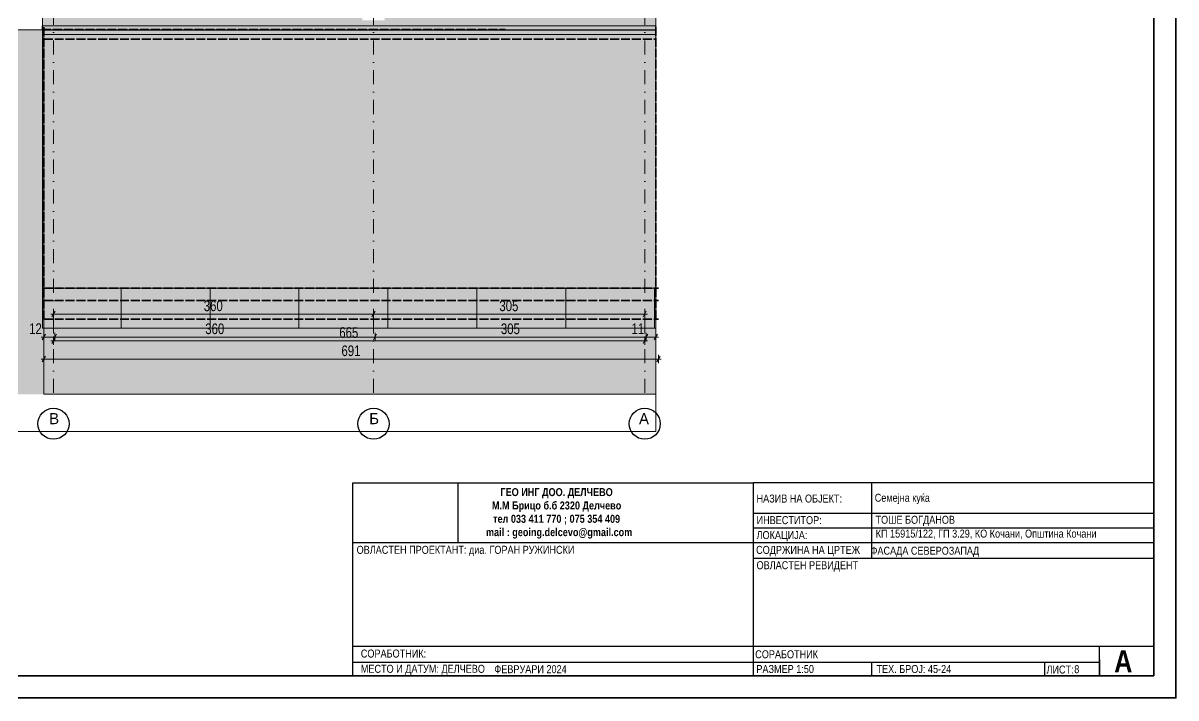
# Model space of a CAD drawing. Extents: x 1230 to 300706, y -1407 to 36108.
# Drawn here: x 221718 to 234685, y 2225 to 9815 of the extents above; entities that cross this region are included whole.
import ezdxf

# ---------------------------------------------------------------- set-up
doc = ezdxf.new("R2010")
doc.units = 0
doc.header["$LTSCALE"] = 5
doc.header["$MEASUREMENT"] = 0
doc.linetypes.add('- Осеви линии', pattern=[670.277762, 317.5, -176.388889, 0, -176.388874])
doc.linetypes.add('- Скирити линии', pattern=[245, 200, -45])
for name, color, linetype, lineweight in [('1', 255, 'Continuous', 13), ('129', 255, 'Continuous', 0), ('4', 43, 'Continuous', 20), ('41', 7, 'Continuous', 35), ('46', 9, 'Continuous', 35), ('7', 7, 'Continuous', 25), ('85', 254, 'Continuous', 20), ('dimenzija', 7, 'Continuous', 13)]:
    doc.layers.add(name, color=color, linetype=linetype, lineweight=lineweight)
doc.layers.add('4 _ - Фрагмент - Разрез.2D Elements', color=7, linetype='Continuous')
doc.layers.add('RGB colored ARCHICAD elements', color=7, linetype='Continuous')
for name, color, linetype, lineweight, true_color in [('87', 7, 'Continuous', 20, 0x6a6a6a), ('88', 7, 'Continuous', 20, 0x5e5e5e), ('89', 7, 'Continuous', 20, 0x111111)]:
    doc.layers.add(name, color=color, linetype=linetype, lineweight=lineweight, true_color=true_color)
doc.styles.add('GENERATED_STYLE_4', font='arial.ttf')
doc.styles.add('GENERATED_STYLE_5', font='arialbd.ttf')
doc.styles.add('GENERATED_STYLE_6', font='Cambria Math.ttf')

# ---------------------------------------------------------------- blocks, each defined once
blk = doc.blocks.new('ANTETKA')
at = {"layer": '7', "linetype": 'Continuous', "lineweight": 25}
for p, q in [((277494, 4643), (272999, 4643)), ((272999, 2475), (272999, 4643)), ((272999, 3797), (277494, 3797)), ((274328, 2627), (274328, 2475)), ((276271, 2627), (276271, 2475))]:
    blk.add_line(p, q, dxfattribs=at)
at = {"layer": '7', "linetype": 'Continuous', "lineweight": 25, "flags": 128}
for points in [[(268494, 4643), (272999, 4643)], [(268494, 2475), (268494, 4643), (272999, 4643)], [(269673, 4643), (269673, 3975)], [(274328, 4643), (274328, 3797)], [(272999, 4302), (277494, 4302)], [(272999, 4137), (277494, 4137)], [(268494, 3972), (272999, 3972)], [(272999, 3972), (277494, 3972)], [(268494, 2808), (277494, 2808)], [(276891, 2658), (276891, 2475), (276891, 2808)], [(268494, 2627), (276891, 2627)], [(268494, 2475), (277494, 2475)]]:
    blk.add_lwpolyline(points, dxfattribs=at)
at = {"layer": '4 _ - Фрагмент - Разрез.2D Elements', "linetype": 'Continuous', "lineweight": 35, "char_height": 90}
for s, insert, attachment_point, style in [('\\A1;\\pxqc;{\\fCentury Gothic|b1|i0|c204|p34;\\W0.85;ГЕО ИНГ ДОО. ДЕЛЧЕВО\\PМ.М Брицо б.б 2320 Делчево \\Pтел 033 411 770 ; 075 354 409 \\P  mail : geoing.delcevo@gmail.com}', (270785, 4301), 5, 'GENERATED_STYLE_5'), ('\\A1;\\pxql;{\\fCentury Gothic|b0|i0|c204|p34;\\W0.85;КП 15915\\fCentury Gothic|b0|i0|c0|p34;/122\\fCentury Gothic|b0|i0|c204|p34;, ГП 3.29, КО Кочани, Општина Кочани}', (274374, 4065), 4, 'GENERATED_STYLE_4'), ('\\A1;{\\W0.850000x;\\pql;\\fCentury Gothic|b0|i0|c204|p34;ОВЛАСТЕН РЕВИДЕНТ\\P\\pqc;\\fCentury Gothic|b0|i0|c204|p34;}', (273034, 3705), 4, 'GENERATED_STYLE_4')]:
    blk.add_mtext(s, dxfattribs=dict(at, insert=insert, attachment_point=attachment_point, style=style))
at = {"layer": '41', "linetype": 'Continuous', "lineweight": 35, "char_height": 90, "attachment_point": 4, "style": 'GENERATED_STYLE_4'}
for s, insert in [('\\A1;{\\W0.850000x;\\pql;\\fCentury Gothic|b0|i0|c204|p34;НАЗИВ НА ОБЈЕКТ:}', (273034, 4467)), ('\\A1;{\\W0.850000x;\\pql;\\fCentury Gothic|b0|i0|c204|p34;Семејна куќа}', (274363, 4463)), ('\\A1;{\\W0.850000x;\\pql;\\fCentury Gothic|b0|i0|c204|p34;ИНВЕСТИТОР:}', (273034, 4224)), ('\\A1;{\\W0.850000x;\\pql;\\fCentury Gothic|b0|i0|c204|p34;ТОШЕ БОГДАНОВ}', (274372, 4216)), ('\\A1;{\\W0.850000x;\\pql;\\fCentury Gothic|b0|i0|c204|p34;ЛОКАЦИЈА:}', (273034, 4044)), ('\\A1;{\\W0.850000x;\\pql;\\fCentury Gothic|b0|i0|c204|p34;ОВЛАСТЕН ПРОЕКТАНТ: диа. \\fCentury Gothic|b0|i0|c204|p34;ГОРАН РУЖИНСКИ}', (268536, 3878)), ('\\A1;{\\W0.850000x;\\pql;\\fCentury Gothic|b0|i0|c204|p34;СОДРЖИНА НА ЦРТЕЖ}', (273029, 3877)), ('\\A1;{\\W0.850000x;\\pql;\\fCentury Gothic|b0|i0|c204|p34;СОРАБОТНИК:}', (268583, 2724)), ('\\A1;{\\W0.850000x;\\pql;\\fCentury Gothic|b0|i0|c204|p34;СОРАБОТНИК}', (273019, 2716)), ('\\A1;{\\W0.850000x;\\pql;\\fCentury Gothic|b0|i0|c204|p34;МЕСТО И ДАТУМ: ДЕЛЧЕВО}', (268583, 2540)), ('\\A1;{\\W0.850000x;\\pql;\\fCentury Gothic|b0|i0|c204|p34;ФЕВРУАРИ 2024\\P\\pql;\\fCentury Gothic|b0|i0|c204|p34;}', (270085, 2548)), ('\\A1;{\\W0.850000x;\\pql;\\fCentury Gothic|b0|i0|c204|p34;РАЗМЕР 1:50}', (273032, 2550)), ('\\A1;{\\W0.850000x;\\pql;\\fCentury Gothic|b0|i0|c204|p34;ТЕХ. БРОЈ: \\fCentury Gothic|b0|i0|c204|p34;45-24}', (274383, 2550)), ('\\A1;{\\W0.850000x;\\pql;\\fCentury Gothic|b0|i0|c204|p34;ЛИСТ: }', (276295, 2544))]:
    blk.add_mtext(s, dxfattribs=dict(at, insert=insert))
at = {"layer": '46', "color": 254, "linetype": 'Continuous', "lineweight": 35, "insert": (277056, 2637), "char_height": 250, "attachment_point": 4, "style": 'GENERATED_STYLE_5'}
blk.add_mtext('\\A1;{\\W0.850000x;\\pql;\\fCentury Gothic|b1|i0|c204|p34;А}', dxfattribs=at)

msp = doc.modelspace()

# ---------------------------------------------------------------- hatches: boundary and pattern name
at = {"linetype": 'Continuous', "lineweight": 0, "true_color": 0xb5b5b5}
msp.add_hatch(color=253, dxfattribs=at).paths.add_polyline_path([(228835, 9738), (220457, 9738), (220457, 5640), (228835, 5640)])
at = {"linetype": 'Continuous', "lineweight": 0}
msp.add_hatch(color=256, dxfattribs=at).paths.add_polyline_path([(221932, 9784), (221932, 9736), (228835, 9736), (228835, 9784)])
at = {"layer": '1', "linetype": 'Continuous', "lineweight": 13, "true_color": 0x2a2a2a}
msp.add_hatch(color=250, dxfattribs=at).paths.add_polyline_path([(221935, 9736), (221935, 9688), (228835, 9688), (228835, 9736)])
at = {"layer": '89', "linetype": 'Continuous', "lineweight": 20, "true_color": 0x222222}
h = msp.add_hatch(dxfattribs=at)
h.set_pattern_fill('GRID_100X100_0001', color=250, scale=50.000024, style=0, pattern_type=2)
h.set_pattern_definition([(180, (226820.7, 9984), (0, 1000), []), (90, (226820.7, 9984), (1000, 0), [])])
h.paths.add_polyline_path([(228835, 6834), (221935, 6834), (221935, 6384), (228835, 6384)])
at = {"layer": 'RGB colored ARCHICAD elements', "linetype": 'Continuous', "lineweight": 0, "true_color": 0xf2eee3}
for points in [[(221935, 9984), (221935, 6834), (222185, 6834), (222185, 9984)], [(222185, 9984), (222185, 9634), (225535, 9634), (225535, 9984)], [(225785, 9634), (228585, 9634), (228585, 9984), (225785, 9984)], [(228585, 9984), (228585, 6834), (228835, 6834), (228835, 9984)], [(225535, 9844), (225535, 6834), (225785, 6834), (225785, 9844)], [(222185, 9634), (222185, 6834), (225535, 6834), (225535, 9634)], [(225785, 6834), (228585, 6834), (228585, 9634), (225785, 9634)]]:
    msp.add_hatch(color=7, dxfattribs=at).paths.add_polyline_path(points)
at = {"layer": 'RGB colored ARCHICAD elements', "linetype": 'Continuous', "lineweight": 0, "true_color": 0x7f7f7f}
msp.add_hatch(color=8, dxfattribs=at).paths.add_polyline_path([(228835, 6834), (221935, 6834), (221935, 6384), (228835, 6384)])

# ---------------------------------------------------------------- linework, layer by layer
at = {"layer": '1', "color": 250, "linetype": 'Continuous', "lineweight": 13, "true_color": 0x2a2a2a, "flags": 128}
for points in [[(221932, 9784), (228835, 9784), (228835, 9736), (221932, 9736)], [(221935, 9736), (228835, 9736), (228835, 9688), (221935, 9688)]]:
    msp.add_lwpolyline(points, close=True, dxfattribs=at)
at = {"layer": '129', "color": 255, "linetype": 'Continuous', "lineweight": 0, "flags": 128}
msp.add_lwpolyline([(220457, 9738), (228835, 9738), (228835, 5220), (220457, 5220)], dxfattribs=at)
msp.add_lwpolyline([(221952, 9688), (228835, 9688), (228835, 5640), (221952, 5640)], close=True, dxfattribs=at)
at = {"layer": '4', "linetype": '- Осеви линии', "lineweight": 20, "ltscale": 0.1}
for p, q in [((222060, 14984), (222060, 6484)), ((225660, 14984), (225660, 6484)), ((228710, 14984), (228710, 6484)), ((222060, 6484), (222060, 5484)), ((225660, 6484), (225660, 5484)), ((228710, 6484), (228710, 5484))]:
    msp.add_line(p, q, dxfattribs=at)
at = {"layer": '4', "color": 250, "linetype": '- Осеви линии', "lineweight": 20, "true_color": 0x2a2a2a}
for p in [(222060, 6484), (222060, 6484), (225660, 6484), (225660, 6484), (228710, 6484), (228710, 6484)]:
    msp.add_point(p, dxfattribs=at)
at = {"layer": '41', "color": 7, "linetype": 'Continuous', "lineweight": 35, "ltscale": 0.1, "flags": 128}
for points in [[(234685, 17075), (213685, 17075), (213685, 2225), (234685, 2225)], [(234435, 16825), (214935, 16825), (214935, 2475), (234435, 2475)]]:
    msp.add_lwpolyline(points, close=True, dxfattribs=at)
at = {"layer": '41', "color": 250, "linetype": '- Скирити линии', "lineweight": 35, "ltscale": 0.1, "true_color": 0x2a2a2a, "flags": 128}
for points in [[(221932, 9742), (227139, 9742)], [(221952, 6484), (221952, 9784)], [(228835, 6486), (228835, 9786)], [(221952, 9634), (228835, 9634)], [(221952, 6834), (228866, 6834)], [(221952, 6694), (228866, 6694)], [(221952, 6484), (228866, 6484)]]:
    msp.add_lwpolyline(points, dxfattribs=at)
at = {"layer": '7', "linetype": 'Continuous', "lineweight": 25}
for centre in [(222060, 5309), (225660, 5309), (228710, 5309)]:
    msp.add_circle(centre, 175, dxfattribs=at)
at = {"layer": '85', "linetype": 'Continuous', "lineweight": 20, "ltscale": 0.05}
for p, q in [((222030, 6543), (222060, 6543)), ((222078, 6574), (222042, 6511)), ((222060, 6496), (222060, 6589)), ((222060, 6543), (225660, 6543)), ((225678, 6574), (225642, 6511)), ((225660, 6496), (225660, 6589)), ((225660, 6543), (228710, 6543)), ((228692, 6511), (228728, 6574)), ((228710, 6496), (228710, 6589)), ((228710, 6543), (228741, 6543)), ((221921, 6284), (221952, 6284)), ((221970, 6315), (221934, 6253)), ((221952, 6237), (221952, 6331)), ((221952, 6284), (222077, 6284)), ((222030, 6243), (222060, 6243)), ((222078, 6274), (222042, 6211)), ((222095, 6315), (222059, 6253)), ((222060, 6196), (222060, 6289)), ((222060, 6243), (228710, 6243)), ((222077, 6237), (222077, 6331)), ((222077, 6284), (225677, 6284)), ((225695, 6315), (225659, 6253)), ((225677, 6237), (225677, 6331)), ((225677, 6284), (228727, 6284)), ((228692, 6211), (228728, 6274)), ((228745, 6315), (228709, 6253)), ((228710, 6196), (228710, 6289)), ((228710, 6243), (228741, 6243)), ((228727, 6237), (228727, 6331)), ((228727, 6284), (228835, 6284)), ((228817, 6253), (228853, 6315)), ((228835, 6237), (228835, 6331)), ((228835, 6284), (228866, 6284)), ((221921, 6037), (221952, 6037)), ((221970, 6068), (221934, 6006)), ((221952, 5990), (221952, 6084)), ((221952, 6037), (228866, 6037)), ((228848, 6006), (228884, 6068)), ((228866, 5990), (228866, 6084)), ((228866, 6037), (228896, 6037))]:
    msp.add_line(p, q, dxfattribs=at)
at = {"layer": '87', "color": 250, "linetype": 'Continuous', "lineweight": 20, "true_color": 0x2a2a2a}
for p, q in [((222185, 6834), (225535, 6834)), ((225785, 6834), (228585, 6834))]:
    msp.add_line(p, q, dxfattribs=at)
at = {"layer": '88', "color": 250, "linetype": 'Continuous', "lineweight": 20, "true_color": 0x2a2a2a}
for p, q in [((221935, 6834), (221935, 9984)), ((228835, 6834), (228835, 9984)), ((221935, 6834), (222185, 6834)), ((225535, 6834), (225785, 6834)), ((228585, 6834), (228835, 6834))]:
    msp.add_line(p, q, dxfattribs=at)
at = {"layer": '89', "color": 250, "linetype": 'Continuous', "lineweight": 20, "true_color": 0x222222}
for p, q in [((221935, 6384), (221935, 6834)), ((228835, 6384), (228835, 6834)), ((221935, 6384), (228835, 6384))]:
    msp.add_line(p, q, dxfattribs=at)

# ---------------------------------------------------------------- block references
at = {"layer": 'dimenzija'}
msp.add_blockref('ANTETKA', (-43066, 0), dxfattribs=at)

# ---------------------------------------------------------------- texts
at = {"layer": '1', "linetype": 'Continuous', "lineweight": 13, "style": 'GENERATED_STYLE_6'}
for s, insert, char_height, attachment_point in [('\\A1;{\\W0.800000x;\\pql;\\fCentury Gothic|b0|i0|c0|p34;360}', (223750, 6573), 120, 7), ('\\A1;{\\W0.800000x;\\pql;\\fCentury Gothic|b0|i0|c0|p34;305}', (227075, 6573), 120, 7), ('\\A1;{\\W0.800000x;\\pql;\\fCentury Gothic|b0|i0|c0|p34;12}', (221786, 6318), 120, 7), ('\\A1;{\\W0.800000x;\\pql;\\fCentury Gothic|b0|i0|c0|p34;360}', (223767, 6315), 120, 7), ('\\A1;{\\W0.800000x;\\pql;\\fCentury Gothic|b0|i0|c0|p34;665}', (225275, 6273), 120, 7), ('\\A1;{\\W0.800000x;\\pql;\\fCentury Gothic|b0|i0|c0|p34;305}', (227092, 6315), 120, 7), ('\\A1;{\\W0.800000x;\\pql;\\fCentury Gothic|b0|i0|c0|p34;11}', (228561, 6318), 120, 7), ('\\A1;{\\W0.800000x;\\pql;\\fCentury Gothic|b0|i0|c0|p34;691}', (225299, 6068), 120, 7), ('\\A1;{\\pql;\\pt0;\\fCentury Gothic|b0|i0|c0|p34;В}', (222012, 5429), 125, 1), ('\\A1;{\\pql;\\pt0;\\fCentury Gothic|b0|i0|c0|p34;Б}', (225612, 5429), 125, 1), ('\\A1;{\\pql;\\pt0;\\fCentury Gothic|b0|i0|c0|p34;А}', (228646, 5429), 125, 1)]:
    msp.add_mtext(s, dxfattribs=dict(at, insert=insert, char_height=char_height, attachment_point=attachment_point))
at = {"layer": '46', "color": 254, "linetype": 'Continuous', "lineweight": 35, "char_height": 90, "attachment_point": 4, "style": 'GENERATED_STYLE_4'}
for s, insert in [('\\A1;{\\W0.850000x;\\pql;\\fCentury Gothic|b0|i0|c204|p34;ФАСАДА \\fCentury Gothic|b0|i0|c204|p34;СЕВЕРОЗАПАД}', (231250, 3868)), ('\\A1;\\pxql;{\\fCentury Gothic|b0|i0|c0|p34;\\W0.85;8}', (233541, 2548))]:
    msp.add_mtext(s, dxfattribs=dict(at, insert=insert))

doc.saveas('drawing.dxf')
